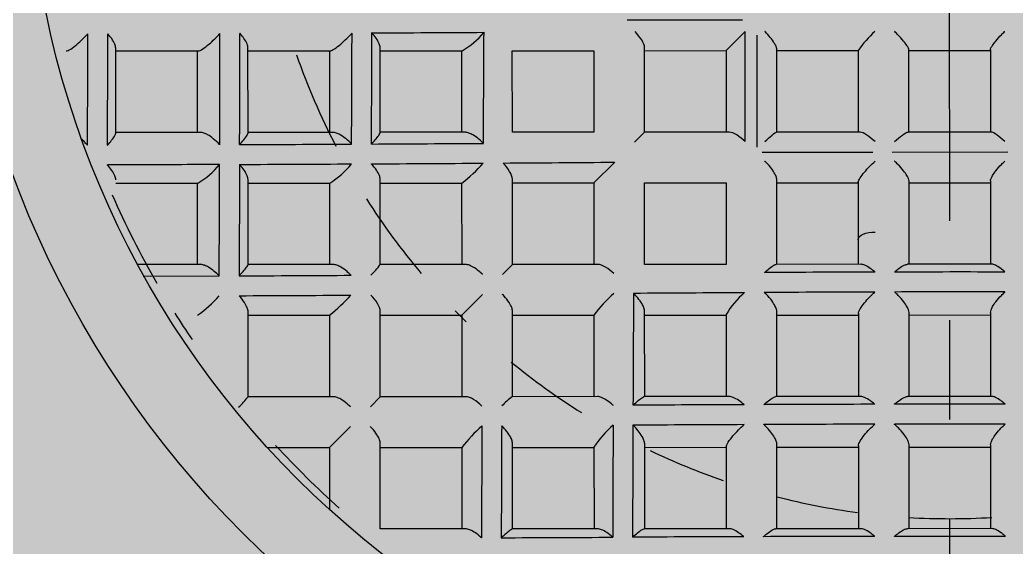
# Model space of a CAD drawing. Header units: millimetres. Extents: x 307301 to 459443, y -2888111 to -2805601.
# Drawn here: x 311703.28 to 311709.55, y -2812707.36 to -2812704.04 of the extents above; entities that cross this region are included whole.
import ezdxf

# ---------------------------------------------------------------- set-up
doc = ezdxf.new("R2010")
doc.units = ezdxf.units.MM
doc.header["$LTSCALE"] = 10
doc.header["$MEASUREMENT"] = 0
doc.linetypes.add('CENTER2', pattern=[1.125, 0.75, -0.125, 0.125, -0.125])
for name, color, linetype in [('$DDT_AUDIT_GENERATED_(131)', 7, 'Continuous'), ('$DDT_AUDIT_GENERATED_(159)', 7, 'Continuous'), ('$DDT_AUDIT_GENERATED_(15E)', 7, 'Continuous'), ('$DDT_AUDIT_GENERATED_(224)', 7, 'Continuous'), ('$DDT_AUDIT_GENERATED_(77)', 7, 'Continuous'), ('$DDT_AUDIT_GENERATED_(7E)', 7, 'Continuous'), ('$DDT_AUDIT_GENERATED_(901)', 7, 'Continuous'), ('$DDT_AUDIT_GENERATED_(E33)', 7, 'Continuous'), ('BMA  furniture', 6, 'Continuous'), ('Default', 7, 'Continuous'), ('Furniture - Plan', 3, 'Continuous')]:
    doc.layers.add(name, color=color, linetype=linetype)

# ---------------------------------------------------------------- blocks, each defined once
blk = doc.blocks.new('TUFTUFTU')
at = {"layer": 'Furniture - Plan', "ltscale": 0.01}
h = blk.add_hatch(color=250, dxfattribs=at)
h.dxf.hatch_style = 1
h.set_gradient(color1=(51, 51, 51), color2=(105, 105, 105), one_color=1, tint=0.41, name='INVCYLINDER')
edge = h.paths.add_edge_path()
edge.add_arc((1413476.938, -245799), 296.526, 0, 360)
at = {"layer": '$DDT_AUDIT_GENERATED_(131)', "color": 6, "linetype": 'Continuous'}
for start, end in [(42.5391, 48.1379), (32.1116, 34.0789), (23.7216, 29.9302)]:
    blk.add_arc((1413476.938, -245799), 11.517, start, end, dxfattribs=at)
at = {"layer": '$DDT_AUDIT_GENERATED_(159)', "color": 6, "linetype": 'Continuous'}
for start, end in [(86.6096, 93.4921), (75.5224, 82.3553), (64.3654, 70.9039), (50.6776, 57.8491), (44.3751, 45.6834), (32.5322, 40.1971), (19.2452, 27.4826)]:
    blk.add_arc((1413476.938, -245799), 8.71, start, end, dxfattribs=at)
at = {"layer": '$DDT_AUDIT_GENERATED_(15E)', "color": 3, "linetype": 'Continuous'}
for radius in [295.946, 295.558]:
    blk.add_circle((1413476.938, -245799), radius, dxfattribs=at)
at = {"layer": '$DDT_AUDIT_GENERATED_(224)', "color": 3, "linetype": 'Continuous'}
for radius in [300, 296.526, 296.132]:
    blk.add_circle((1413476.938, -245799), radius, dxfattribs=at)
at = {"layer": '$DDT_AUDIT_GENERATED_(77)', "color": 6, "linetype": 'Continuous'}
for radius in [20.285, 17.962, 12.581]:
    blk.add_circle((1413476.938, -245799), radius, dxfattribs=at)
blk.add_arc((1413476.938, -245799), 18.03, 345.0261, 285.0261, dxfattribs=at)
at = {"layer": '$DDT_AUDIT_GENERATED_(7E)', "color": 6, "linetype": 'Continuous'}
for radius in [62.905, 61.937]:
    blk.add_circle((1413476.938, -245799), radius, dxfattribs=at)
at = {"layer": '$DDT_AUDIT_GENERATED_(901)', "color": 6, "linetype": 'Continuous'}
for p, q in [((1413483.033, -245790.162), (1413484.106, -245790.161)), ((1413484.106, -245790.161), (1413484.106, -245791.235)), ((1413476.399, -245790.165), (1413477.47, -245790.164)), ((1413476.422, -245791.22), (1413476.422, -245790.165)), ((1413477.447, -245790.164), (1413477.448, -245791.22)), ((1413478.055, -245790.164), (1413479.126, -245790.163)), ((1413478.087, -245791.209), (1413478.086, -245790.164)), ((1413479.112, -245790.163), (1413479.112, -245791.228)), ((1413479.712, -245790.163), (1413480.784, -245790.163)), ((1413479.751, -245791.199), (1413479.751, -245790.163)), ((1413480.777, -245790.163), (1413480.777, -245791.233)), ((1413481.371, -245790.162), (1413482.444, -245790.162)), ((1413481.416, -245791.192), (1413481.415, -245790.162)), ((1413482.441, -245790.162), (1413482.442, -245791.235)), ((1413483.08, -245791.188), (1413483.08, -245790.161)), ((1413484.745, -245791.187), (1413484.744, -245790.4)), ((1413477.448, -245791.19), (1413476.422, -245791.19)), ((1413479.112, -245791.189), (1413478.087, -245791.19)), ((1413480.777, -245791.188), (1413479.751, -245791.189)), ((1413482.442, -245791.188), (1413481.416, -245791.188)), ((1413484.106, -245791.187), (1413483.08, -245791.187)), ((1413484.745, -245791.187), (1413484.483, -245791.449)), ((1413485.532, -245791.186), (1413484.745, -245791.187)), ((1413484.231, -245791.7), (1413484.106, -245791.826)), ((1413476.4, -245791.829), (1413477.47, -245791.829)), ((1413476.423, -245792.886), (1413476.422, -245791.829)), ((1413477.448, -245791.829), (1413477.449, -245792.885)), ((1413478.054, -245791.828), (1413479.124, -245791.828)), ((1413478.087, -245792.872), (1413478.087, -245791.828)), ((1413479.113, -245791.828), (1413479.113, -245792.895)), ((1413479.71, -245791.828), (1413480.782, -245791.827)), ((1413479.752, -245792.86), (1413479.751, -245791.828)), ((1413480.777, -245791.827), (1413480.778, -245792.9)), ((1413481.37, -245791.827), (1413482.443, -245791.826)), ((1413481.416, -245792.854), (1413481.416, -245791.827)), ((1413482.442, -245791.826), (1413482.442, -245792.901)), ((1413483.033, -245791.826), (1413484.106, -245791.826)), ((1413483.081, -245792.852), (1413483.081, -245791.826)), ((1413484.106, -245791.826), (1413484.107, -245792.899)), ((1413484.697, -245791.825), (1413485.771, -245791.825)), ((1413484.746, -245792.851), (1413484.745, -245791.825)), ((1413485.771, -245791.824), (1413485.771, -245792.898)), ((1413477.449, -245792.854), (1413476.423, -245792.855)), ((1413479.113, -245792.854), (1413478.087, -245792.854)), ((1413480.778, -245792.853), (1413479.752, -245792.853)), ((1413482.442, -245792.852), (1413481.416, -245792.853)), ((1413483.081, -245792.852), (1413482.819, -245793.114)), ((1413484.107, -245792.851), (1413483.081, -245792.852)), ((1413485.771, -245792.851), (1413484.745, -245792.851)), ((1413482.568, -245793.366), (1413482.443, -245793.491)), ((1413487.094, -245793.342), (1413486.134, -245793.346)), ((1413476.402, -245793.494), (1413477.469, -245793.493)), ((1413476.423, -245793.764), (1413476.423, -245793.494)), ((1413477.449, -245793.493), (1413477.449, -245793.763)), ((1413478.053, -245793.493), (1413479.122, -245793.492)), ((1413478.088, -245793.803), (1413478.088, -245793.493)), ((1413479.113, -245793.492), (1413479.114, -245794.277)), ((1413479.752, -245793.492), (1413480.778, -245793.492)), ((1413479.753, -245794.518), (1413479.752, -245793.492)), ((1413480.778, -245793.492), (1413480.778, -245794.518)), ((1413481.369, -245793.491), (1413482.443, -245793.491)), ((1413481.417, -245794.517), (1413481.417, -245793.491)), ((1413482.443, -245793.491), (1413482.443, -245794.564)), ((1413483.033, -245793.491), (1413484.107, -245793.49)), ((1413483.082, -245794.516), (1413483.081, -245793.491)), ((1413484.107, -245793.489), (1413484.108, -245794.562)), ((1413484.698, -245793.49), (1413485.772, -245793.489)), ((1413484.746, -245794.516), (1413484.746, -245793.49)), ((1413485.772, -245793.487), (1413485.772, -245794.559)), ((1413486.365, -245793.489), (1413487.168, -245793.489)), ((1413486.411, -245794.515), (1413486.41, -245793.489)), ((1413476.424, -245794.542), (1413476.423, -245793.764)), ((1413477.449, -245793.763), (1413477.449, -245794.541)), ((1413478.088, -245794.529), (1413478.088, -245793.803)), ((1413479.114, -245794.277), (1413479.114, -245794.557)), ((1413477.449, -245794.519), (1413476.423, -245794.519)), ((1413479.114, -245794.518), (1413478.088, -245794.519)), ((1413480.778, -245794.518), (1413479.753, -245794.518)), ((1413481.417, -245794.517), (1413481.155, -245794.779)), ((1413482.443, -245794.517), (1413481.417, -245794.517)), ((1413484.108, -245794.516), (1413483.08, -245794.516)), ((1413485.772, -245794.515), (1413484.743, -245794.516)), ((1413487.437, -245794.514), (1413486.405, -245794.515)), ((1413477.661, -245794.906), (1413476.205, -245794.907)), ((1413479.297, -245794.905), (1413477.905, -245794.906)), ((1413479.366, -245796.38), (1413479.366, -245794.968)), ((1413479.511, -245795.037), (1413479.512, -245796.424)), ((1413480.904, -245795.031), (1413480.779, -245795.156)), ((1413476.414, -245795.158), (1413477.46, -245795.158)), ((1413476.424, -245796.194), (1413476.424, -245795.158)), ((1413477.45, -245795.158), (1413477.45, -245796.193)), ((1413478.066, -245795.157), (1413479.117, -245795.157)), ((1413478.089, -245796.186), (1413478.088, -245795.157)), ((1413479.114, -245795.157), (1413479.115, -245796.204)), ((1413479.714, -245795.157), (1413480.348, -245795.156)), ((1413479.753, -245796.183), (1413479.753, -245795.157)), ((1413480.348, -245795.156), (1413480.779, -245795.156)), ((1413480.779, -245795.156), (1413480.779, -245795.587)), ((1413481.418, -245795.156), (1413482.443, -245795.155)), ((1413481.418, -245796.182), (1413481.418, -245795.156)), ((1413482.443, -245795.155), (1413482.444, -245796.181)), ((1413483.035, -245795.155), (1413484.108, -245795.155)), ((1413483.083, -245796.181), (1413483.082, -245795.155)), ((1413484.108, -245795.15), (1413484.108, -245796.222)), ((1413484.702, -245795.154), (1413485.772, -245795.154)), ((1413484.747, -245796.18), (1413484.747, -245795.154)), ((1413485.772, -245795.147), (1413485.773, -245796.219)), ((1413486.369, -245795.154), (1413487.437, -245795.153)), ((1413486.412, -245796.18), (1413486.411, -245795.154)), ((1413487.437, -245795.144), (1413487.438, -245796.216)), ((1413480.779, -245795.587), (1413480.779, -245796.221)), ((1413482.444, -245796.181), (1413481.418, -245796.182)), ((1413484.108, -245796.181), (1413483.076, -245796.181)), ((1413485.773, -245796.18), (1413484.737, -245796.18)), ((1413487.438, -245796.179), (1413486.399, -245796.18)), ((1413477.45, -245796.184), (1413476.424, -245796.184)), ((1413479.115, -245796.183), (1413478.089, -245796.183)), ((1413479.753, -245796.183), (1413479.512, -245796.424)), ((1413480.779, -245796.182), (1413479.753, -245796.183)), ((1413480.999, -245796.569), (1413479.547, -245796.57))]:
    blk.add_line(p, q, dxfattribs=at)
for centre, radius, start, end in [((1413476.556, -244957.61), 832.457, 269.977948, 270.074158), ((1413476.315, -244820.338), 969.73, 270.09261, 270.175244), ((1413474.4, -244225.699), 1564.372, 270.187877, 270.239169), ((1412111.959, -245785.733), 1368.978, 359.760007, 359.819025), ((1412017.036, -245785.235), 1464.152, 359.756176, 359.811348), ((1411735.506, -245783.703), 1747.089, 359.745654, 359.79185), ((1411597.204, -245783.139), 1885.641, 359.747233, 359.790028), ((1413480.433, -245790.572), 1.162, 309.6562, 327.7323), ((1413481.257, -245789.727), 2.336, 312.2328, 321.3017), ((1413476.666, -245199.23), 592.25, 269.958571, 270.093534), ((1413476.345, -245058.011), 733.47, 270.119953, 270.229024), ((1413473.292, -244327.176), 1464.311, 270.24395, 270.298697), ((1413476.683, -245237.93), 553.802, 269.95392, 270.09819), ((1413476.344, -245095.755), 695.977, 270.126546, 270.241453), ((1413472.954, -244324.941), 1466.799, 270.256692, 270.311337), ((1412502.749, -245787.445), 978.185, 359.667209, 359.749692), ((1413481.875, -245791.045), 0.966, 306.0136, 316.551), ((1413486.703, -245792.542), 1.176, 133.7329, 142.3766), ((1413478.883, -245792.363), 1.001, 309.4629, 330.2045), ((1413479.953, -245791.754), 1.831, 311.5137, 323.0686), ((1413486.207, -245794.673), 2.336, 128.7504, 137.8193), ((1413487.209, -245794.012), 1.411, 124.5949, 139.5417), ((1413476.771, -245430.946), 362.199, 269.9161, 270.136), ((1413476.264, -245280.262), 512.884, 270.18039, 270.33595), ((1413468.518, -243995.218), 1797.951, 270.350594, 270.395135), ((1413494.341, -247644.618), 1851.54, 90.261684, 90.305267), ((1413476.785, -245460.99), 332.406, 269.90633, 270.14577), ((1413476.232, -245307.992), 485.406, 270.19433, 270.35862), ((1413484.889, -245794.057), 0.966, 133.5011, 144.0385), ((1413494.021, -247581.272), 1787.943, 90.260784, 90.305924), ((1413484.182, -245795.979), 1.831, 126.9835, 138.5384), ((1413485.364, -245795.497), 1.162, 122.3198, 140.3959), ((1413486.926, -245795.406), 1.032, 120.3513, 140.5051), ((1413489.134, -246732.179), 937.434, 90.401846, 90.487663), ((1413489.78, -246830.557), 1035.814, 90.307654, 90.385529), ((1413491.709, -247190.163), 1395.425, 90.239399, 90.297288), ((1415280.627, -245805.78), 1797.851, 179.65697, 179.701513), ((1413489.643, -246817.188), 1022.195, 90.304189, 90.383121), ((1414951.051, -245801.644), 1466.849, 179.74077, 179.795413), ((1414948.719, -245801.308), 1464.265, 179.753408, 179.808156), ((1413491.782, -247237.22), 1442.232, 90.234579, 90.2906), ((1415050.272, -245800.107), 1564.403, 179.812937, 179.864229), ((1415082.054, -245799.964), 1595.933, 179.821736, 179.872022), ((1415310.72, -245799.349), 1823.185, 179.863123, 179.907178), ((1415358.9, -245799.262), 1871.113, 179.869268, 179.9122), ((1413488.336, -245794.504), 0.732, 221.9179, 231.5722), ((1413483.574, -245797.049), 1.001, 119.8476, 140.5892), ((1413476.954, -245795.397), 1.382, 311.9589, 325.2143), ((1413487.888, -246654.864), 858.465, 90.245407, 90.339537)]:
    blk.add_arc(centre, radius, start, end, dxfattribs=at)
at = {"layer": '$DDT_AUDIT_GENERATED_(901)', "color": 6, "linetype": 'Continuous', "extrusion": (0, 0, -1)}
blk.add_ellipse((1413477.894, -245793.803), major_axis=(0.194, 0), ratio=0.493745, start_param=0, end_param=1.66158, dxfattribs=at)
at = {"layer": '$DDT_AUDIT_GENERATED_(901)', "color": 6, "linetype": 'Continuous'}
for points, knots in [([(1413476.235, -245790.068), (1413476.236, -245790.068), (1413476.237, -245790.069), (1413476.238, -245790.07), (1413476.256, -245790.085), (1413476.273, -245790.099), (1413476.29, -245790.111), (1413476.314, -245790.129), (1413476.337, -245790.143), (1413476.358, -245790.153), (1413476.373, -245790.16), (1413476.388, -245790.165), (1413476.399, -245790.165)], [0, 0, 0, 0, 0.014628, 0.014628, 0.014628, 0.296243, 0.296243, 0.296243, 0.696776, 0.696776, 0.696776, 1, 1, 1, 1]), ([(1413477.633, -245790.067), (1413477.632, -245790.068), (1413477.632, -245790.068), (1413477.631, -245790.069), (1413477.613, -245790.084), (1413477.596, -245790.098), (1413477.579, -245790.111), (1413477.555, -245790.128), (1413477.532, -245790.143), (1413477.511, -245790.152), (1413477.496, -245790.16), (1413477.481, -245790.164), (1413477.47, -245790.164)], [0, 0, 0, 0, 0.014628, 0.014628, 0.014628, 0.296243, 0.296243, 0.296243, 0.696776, 0.696776, 0.696776, 1, 1, 1, 1]), ([(1413477.882, -245790.067), (1413477.883, -245790.067), (1413477.884, -245790.068), (1413477.885, -245790.069), (1413477.903, -245790.085), (1413477.921, -245790.099), (1413477.939, -245790.112), (1413477.963, -245790.129), (1413477.987, -245790.143), (1413478.009, -245790.152), (1413478.026, -245790.159), (1413478.042, -245790.164), (1413478.055, -245790.164)], [0, 0, 0, 0, 0.014924, 0.014924, 0.014924, 0.304806, 0.304806, 0.304806, 0.696698, 0.696698, 0.696698, 1, 1, 1, 1]), ([(1413479.281, -245790.063), (1413479.28, -245790.064), (1413479.279, -245790.065), (1413479.278, -245790.066), (1413479.26, -245790.082), (1413479.242, -245790.097), (1413479.224, -245790.11), (1413479.202, -245790.127), (1413479.18, -245790.142), (1413479.161, -245790.152), (1413479.147, -245790.159), (1413479.135, -245790.163), (1413479.126, -245790.163)], [0, 0, 0, 0, 0.014142, 0.014142, 0.014142, 0.312027, 0.312027, 0.312027, 0.706914, 0.706914, 0.706914, 1, 1, 1, 1]), ([(1413479.53, -245790.062), (1413479.531, -245790.063), (1413479.532, -245790.064), (1413479.533, -245790.065), (1413479.553, -245790.083), (1413479.574, -245790.099), (1413479.594, -245790.113), (1413479.618, -245790.129), (1413479.642, -245790.143), (1413479.664, -245790.152), (1413479.681, -245790.159), (1413479.698, -245790.163), (1413479.712, -245790.163)], [0, 0, 0, 0, 0.014955, 0.014955, 0.014955, 0.332887, 0.332887, 0.332887, 0.705714, 0.705714, 0.705714, 1, 1, 1, 1]), ([(1413480.931, -245790.057), (1413480.93, -245790.058), (1413480.929, -245790.059), (1413480.928, -245790.06), (1413480.907, -245790.078), (1413480.887, -245790.096), (1413480.868, -245790.111), (1413480.847, -245790.128), (1413480.828, -245790.142), (1413480.812, -245790.151), (1413480.8, -245790.158), (1413480.79, -245790.163), (1413480.784, -245790.163)], [0, 0, 0, 0, 0.013593, 0.013593, 0.013593, 0.347736, 0.347736, 0.347736, 0.724088, 0.724088, 0.724088, 1, 1, 1, 1]), ([(1413481.18, -245790.056), (1413481.181, -245790.057), (1413481.182, -245790.058), (1413481.183, -245790.059), (1413481.206, -245790.079), (1413481.23, -245790.098), (1413481.253, -245790.114), (1413481.277, -245790.13), (1413481.3, -245790.143), (1413481.322, -245790.151), (1413481.34, -245790.158), (1413481.357, -245790.162), (1413481.371, -245790.162)], [0, 0, 0, 0, 0.014755, 0.014755, 0.014755, 0.370759, 0.370759, 0.370759, 0.720009, 0.720009, 0.720009, 1, 1, 1, 1]), ([(1413482.583, -245790.05), (1413482.582, -245790.051), (1413482.581, -245790.052), (1413482.58, -245790.052), (1413482.557, -245790.075), (1413482.534, -245790.095), (1413482.514, -245790.113), (1413482.495, -245790.129), (1413482.478, -245790.142), (1413482.465, -245790.151), (1413482.455, -245790.158), (1413482.448, -245790.162), (1413482.444, -245790.162)], [0, 0, 0, 0, 0.013084, 0.013084, 0.013084, 0.39311, 0.39311, 0.39311, 0.743636, 0.743636, 0.743636, 1, 1, 1, 1]), ([(1413482.833, -245790.049), (1413482.834, -245790.05), (1413482.835, -245790.051), (1413482.836, -245790.051), (1413482.862, -245790.076), (1413482.889, -245790.098), (1413482.917, -245790.116), (1413482.939, -245790.13), (1413482.962, -245790.143), (1413482.984, -245790.151), (1413483.001, -245790.158), (1413483.018, -245790.162), (1413483.033, -245790.162)], [0, 0, 0, 0, 0.014419, 0.014419, 0.014419, 0.410125, 0.410125, 0.410125, 0.735798, 0.735798, 0.735798, 1, 1, 1, 1]), ([(1413476.422, -245791.22), (1413476.422, -245791.229), (1413476.419, -245791.241), (1413476.415, -245791.254), (1413476.41, -245791.266), (1413476.404, -245791.28), (1413476.396, -245791.294), (1413476.385, -245791.313), (1413476.371, -245791.334), (1413476.356, -245791.354), (1413476.335, -245791.382), (1413476.311, -245791.409), (1413476.287, -245791.433), (1413476.272, -245791.449), (1413476.256, -245791.464), (1413476.24, -245791.478), (1413476.239, -245791.479), (1413476.238, -245791.48), (1413476.237, -245791.48)], [0, 0, 0, 0, 0.148561, 0.148561, 0.148561, 0.295756, 0.295756, 0.295756, 0.509003, 0.509003, 0.509003, 0.80311, 0.80311, 0.80311, 0.989148, 0.989148, 0.989148, 1, 1, 1, 1]), ([(1413477.448, -245791.22), (1413477.448, -245791.229), (1413477.45, -245791.241), (1413477.455, -245791.253), (1413477.459, -245791.266), (1413477.466, -245791.279), (1413477.474, -245791.293), (1413477.485, -245791.313), (1413477.499, -245791.334), (1413477.514, -245791.354), (1413477.535, -245791.381), (1413477.559, -245791.408), (1413477.583, -245791.433), (1413477.598, -245791.448), (1413477.614, -245791.463), (1413477.63, -245791.477), (1413477.631, -245791.478), (1413477.632, -245791.479), (1413477.633, -245791.48)], [0, 0, 0, 0, 0.148561, 0.148561, 0.148561, 0.295756, 0.295756, 0.295756, 0.509003, 0.509003, 0.509003, 0.80311, 0.80311, 0.80311, 0.989148, 0.989148, 0.989148, 1, 1, 1, 1]), ([(1413478.087, -245791.209), (1413478.087, -245791.237), (1413478.051, -245791.294), (1413477.971, -245791.394), (1413477.925, -245791.44), (1413477.881, -245791.479)], [0, 0, 0, 0, 0.5, 0.5, 1, 1, 1, 1]), ([(1413479.112, -245791.228), (1413479.112, -245791.239), (1413479.115, -245791.253), (1413479.12, -245791.267), (1413479.125, -245791.281), (1413479.133, -245791.297), (1413479.141, -245791.312), (1413479.154, -245791.335), (1413479.17, -245791.358), (1413479.188, -245791.38), (1413479.21, -245791.409), (1413479.236, -245791.437), (1413479.263, -245791.462), (1413479.267, -245791.465), (1413479.271, -245791.469), (1413479.275, -245791.472), (1413479.275, -245791.473), (1413479.276, -245791.474), (1413479.277, -245791.475)], [0, 0, 0, 0, 0.173521, 0.173521, 0.173521, 0.345169, 0.345169, 0.345169, 0.602704, 0.602704, 0.602704, 0.939268, 0.939268, 0.939268, 0.988285, 0.988285, 0.988285, 1, 1, 1, 1]), ([(1413479.751, -245791.199), (1413479.751, -245791.21), (1413479.741, -245791.23), (1413479.709, -245791.279), (1413479.688, -245791.306), (1413479.621, -245791.384), (1413479.572, -245791.433), (1413479.526, -245791.474)], [0, 0, 0, 0, 0.25, 0.25, 0.5, 0.5, 1, 1, 1, 1]), ([(1413480.777, -245791.233), (1413480.777, -245791.246), (1413480.78, -245791.261), (1413480.786, -245791.276), (1413480.791, -245791.292), (1413480.799, -245791.308), (1413480.808, -245791.325), (1413480.823, -245791.349), (1413480.84, -245791.374), (1413480.86, -245791.398), (1413480.879, -245791.421), (1413480.9, -245791.444), (1413480.923, -245791.465), (1413480.923, -245791.466), (1413480.924, -245791.467), (1413480.925, -245791.467)], [0, 0, 0, 0, 0.198123, 0.198123, 0.198123, 0.393986, 0.393986, 0.393986, 0.691201, 0.691201, 0.691201, 0.987467, 0.987467, 0.987467, 1, 1, 1, 1]), ([(1413482.442, -245791.235), (1413482.442, -245791.249), (1413482.445, -245791.265), (1413482.451, -245791.281), (1413482.457, -245791.297), (1413482.465, -245791.315), (1413482.475, -245791.332), (1413482.49, -245791.358), (1413482.509, -245791.384), (1413482.53, -245791.408), (1413482.544, -245791.425), (1413482.559, -245791.441), (1413482.574, -245791.456), (1413482.575, -245791.457), (1413482.576, -245791.458), (1413482.577, -245791.459)], [0, 0, 0, 0, 0.219462, 0.219462, 0.219462, 0.43637, 0.43637, 0.43637, 0.765904, 0.765904, 0.765904, 0.986795, 0.986795, 0.986795, 1, 1, 1, 1]), ([(1413484.106, -245791.235), (1413484.106, -245791.249), (1413484.11, -245791.266), (1413484.116, -245791.283), (1413484.124, -245791.303), (1413484.135, -245791.325), (1413484.148, -245791.347), (1413484.166, -245791.374), (1413484.187, -245791.402), (1413484.21, -245791.427), (1413484.217, -245791.434), (1413484.223, -245791.441), (1413484.23, -245791.447), (1413484.231, -245791.448), (1413484.232, -245791.449), (1413484.233, -245791.45)], [0, 0, 0, 0, 0.236274, 0.236274, 0.236274, 0.522587, 0.522587, 0.522587, 0.888789, 0.888789, 0.888789, 0.986312, 0.986312, 0.986312, 1, 1, 1, 1]), ([(1413476.238, -245791.732), (1413476.239, -245791.733), (1413476.24, -245791.734), (1413476.241, -245791.734), (1413476.258, -245791.749), (1413476.275, -245791.763), (1413476.292, -245791.776), (1413476.316, -245791.793), (1413476.339, -245791.808), (1413476.36, -245791.817), (1413476.375, -245791.825), (1413476.389, -245791.829), (1413476.4, -245791.829)], [0, 0, 0, 0, 0.0146, 0.0146, 0.0146, 0.296351, 0.296351, 0.296351, 0.697247, 0.697247, 0.697247, 1, 1, 1, 1]), ([(1413477.632, -245791.731), (1413477.631, -245791.732), (1413477.631, -245791.733), (1413477.63, -245791.734), (1413477.612, -245791.749), (1413477.595, -245791.763), (1413477.578, -245791.775), (1413477.554, -245791.793), (1413477.531, -245791.807), (1413477.511, -245791.817), (1413477.495, -245791.824), (1413477.481, -245791.829), (1413477.47, -245791.829)], [0, 0, 0, 0, 0.0146, 0.0146, 0.0146, 0.296351, 0.296351, 0.296351, 0.697247, 0.697247, 0.697247, 1, 1, 1, 1]), ([(1413477.881, -245791.731), (1413477.882, -245791.732), (1413477.883, -245791.732), (1413477.884, -245791.733), (1413477.902, -245791.749), (1413477.92, -245791.764), (1413477.938, -245791.776), (1413477.962, -245791.793), (1413477.986, -245791.807), (1413478.008, -245791.817), (1413478.025, -245791.824), (1413478.041, -245791.828), (1413478.054, -245791.828)], [0, 0, 0, 0, 0.014954, 0.014954, 0.014954, 0.307284, 0.307284, 0.307284, 0.69736, 0.69736, 0.69736, 1, 1, 1, 1]), ([(1413479.277, -245791.726), (1413479.276, -245791.727), (1413479.275, -245791.728), (1413479.274, -245791.729), (1413479.255, -245791.746), (1413479.236, -245791.761), (1413479.219, -245791.775), (1413479.196, -245791.792), (1413479.175, -245791.807), (1413479.157, -245791.816), (1413479.144, -245791.823), (1413479.132, -245791.828), (1413479.124, -245791.828)], [0, 0, 0, 0, 0.013976, 0.013976, 0.013976, 0.321504, 0.321504, 0.321504, 0.711834, 0.711834, 0.711834, 1, 1, 1, 1]), ([(1413479.525, -245791.725), (1413479.526, -245791.726), (1413479.527, -245791.727), (1413479.528, -245791.728), (1413479.549, -245791.746), (1413479.571, -245791.764), (1413479.592, -245791.778), (1413479.616, -245791.794), (1413479.64, -245791.808), (1413479.662, -245791.816), (1413479.679, -245791.823), (1413479.696, -245791.828), (1413479.71, -245791.828)], [0, 0, 0, 0, 0.014912, 0.014912, 0.014912, 0.34563, 0.34563, 0.34563, 0.710402, 0.710402, 0.710402, 1, 1, 1, 1]), ([(1413480.924, -245791.718), (1413480.923, -245791.719), (1413480.923, -245791.72), (1413480.922, -245791.721), (1413480.899, -245791.741), (1413480.878, -245791.76), (1413480.858, -245791.777), (1413480.838, -245791.793), (1413480.82, -245791.807), (1413480.806, -245791.816), (1413480.795, -245791.823), (1413480.787, -245791.827), (1413480.782, -245791.827)], [0, 0, 0, 0, 0.013311, 0.013311, 0.013311, 0.371992, 0.371992, 0.371992, 0.734773, 0.734773, 0.734773, 1, 1, 1, 1]), ([(1413481.174, -245791.717), (1413481.175, -245791.718), (1413481.176, -245791.719), (1413481.177, -245791.72), (1413481.201, -245791.742), (1413481.227, -245791.763), (1413481.253, -245791.78), (1413481.276, -245791.795), (1413481.299, -245791.808), (1413481.321, -245791.816), (1413481.339, -245791.823), (1413481.356, -245791.827), (1413481.37, -245791.827)], [0, 0, 0, 0, 0.014571, 0.014571, 0.014571, 0.393854, 0.393854, 0.393854, 0.729221, 0.729221, 0.729221, 1, 1, 1, 1]), ([(1413484.482, -245791.699), (1413484.483, -245791.7), (1413484.484, -245791.701), (1413484.485, -245791.702), (1413484.491, -245791.708), (1413484.498, -245791.715), (1413484.505, -245791.721), (1413484.53, -245791.744), (1413484.558, -245791.766), (1413484.585, -245791.783), (1413484.607, -245791.797), (1413484.629, -245791.808), (1413484.649, -245791.815), (1413484.666, -245791.822), (1413484.683, -245791.825), (1413484.697, -245791.825)], [0, 0, 0, 0, 0.013688, 0.013688, 0.013688, 0.111211, 0.111211, 0.111211, 0.477413, 0.477413, 0.477413, 0.763726, 0.763726, 0.763726, 1, 1, 1, 1]), ([(1413476.423, -245792.886), (1413476.423, -245792.895), (1413476.42, -245792.907), (1413476.416, -245792.92), (1413476.411, -245792.933), (1413476.404, -245792.946), (1413476.397, -245792.96), (1413476.385, -245792.981), (1413476.371, -245793.002), (1413476.356, -245793.022), (1413476.335, -245793.05), (1413476.311, -245793.077), (1413476.286, -245793.102), (1413476.272, -245793.116), (1413476.258, -245793.129), (1413476.243, -245793.142), (1413476.243, -245793.143), (1413476.242, -245793.144), (1413476.241, -245793.145)], [0, 0, 0, 0, 0.151079, 0.151079, 0.151079, 0.300732, 0.300732, 0.300732, 0.51881, 0.51881, 0.51881, 0.818547, 0.818547, 0.818547, 0.989051, 0.989051, 0.989051, 1, 1, 1, 1]), ([(1413477.449, -245792.885), (1413477.449, -245792.895), (1413477.451, -245792.907), (1413477.456, -245792.919), (1413477.46, -245792.932), (1413477.467, -245792.946), (1413477.475, -245792.96), (1413477.486, -245792.98), (1413477.5, -245793.001), (1413477.516, -245793.021), (1413477.537, -245793.049), (1413477.561, -245793.076), (1413477.585, -245793.101), (1413477.599, -245793.115), (1413477.614, -245793.129), (1413477.628, -245793.142), (1413477.629, -245793.142), (1413477.63, -245793.143), (1413477.631, -245793.144)], [0, 0, 0, 0, 0.151079, 0.151079, 0.151079, 0.300732, 0.300732, 0.300732, 0.51881, 0.51881, 0.51881, 0.818547, 0.818547, 0.818547, 0.989051, 0.989051, 0.989051, 1, 1, 1, 1]), ([(1413478.087, -245792.872), (1413478.087, -245792.899), (1413478.051, -245792.957), (1413477.969, -245793.057), (1413477.923, -245793.104), (1413477.879, -245793.143)], [0, 0, 0, 0, 0.5, 0.5, 1, 1, 1, 1]), ([(1413479.113, -245792.895), (1413479.113, -245792.907), (1413479.116, -245792.921), (1413479.121, -245792.936), (1413479.127, -245792.951), (1413479.134, -245792.967), (1413479.143, -245792.982), (1413479.156, -245793.006), (1413479.173, -245793.03), (1413479.191, -245793.053), (1413479.215, -245793.082), (1413479.241, -245793.11), (1413479.268, -245793.135), (1413479.269, -245793.135), (1413479.27, -245793.136), (1413479.271, -245793.137)], [0, 0, 0, 0, 0.183182, 0.183182, 0.183182, 0.364326, 0.364326, 0.364326, 0.63811, 0.63811, 0.63811, 0.987958, 0.987958, 0.987958, 1, 1, 1, 1]), ([(1413480.778, -245792.9), (1413480.778, -245792.913), (1413480.781, -245792.929), (1413480.787, -245792.945), (1413480.793, -245792.961), (1413480.801, -245792.978), (1413480.811, -245792.995), (1413480.825, -245793.02), (1413480.844, -245793.046), (1413480.864, -245793.07), (1413480.88, -245793.089), (1413480.897, -245793.107), (1413480.914, -245793.124), (1413480.915, -245793.125), (1413480.916, -245793.126), (1413480.917, -245793.127)], [0, 0, 0, 0, 0.212867, 0.212867, 0.212867, 0.423265, 0.423265, 0.423265, 0.743237, 0.743237, 0.743237, 0.986997, 0.986997, 0.986997, 1, 1, 1, 1]), ([(1413482.442, -245792.901), (1413482.442, -245792.915), (1413482.446, -245792.931), (1413482.452, -245792.948), (1413482.46, -245792.969), (1413482.471, -245792.991), (1413482.485, -245793.012), (1413482.502, -245793.039), (1413482.523, -245793.067), (1413482.546, -245793.092), (1413482.553, -245793.099), (1413482.56, -245793.106), (1413482.566, -245793.113), (1413482.567, -245793.114), (1413482.568, -245793.115), (1413482.569, -245793.116)], [0, 0, 0, 0, 0.23553, 0.23553, 0.23553, 0.520879, 0.520879, 0.520879, 0.886326, 0.886326, 0.886326, 0.986336, 0.986336, 0.986336, 1, 1, 1, 1]), ([(1413485.771, -245792.898), (1413485.771, -245792.912), (1413485.775, -245792.929), (1413485.782, -245792.947), (1413485.79, -245792.968), (1413485.803, -245792.991), (1413485.817, -245793.014), (1413485.835, -245793.041), (1413485.858, -245793.069), (1413485.882, -245793.095), (1413485.883, -245793.096), (1413485.883, -245793.097), (1413485.884, -245793.097)], [0, 0, 0, 0, 0.264202, 0.264202, 0.264202, 0.589875, 0.589875, 0.589875, 0.985581, 0.985581, 0.985581, 1, 1, 1, 1]), ([(1413476.241, -245793.396), (1413476.242, -245793.397), (1413476.243, -245793.398), (1413476.244, -245793.399), (1413476.261, -245793.414), (1413476.279, -245793.428), (1413476.295, -245793.44), (1413476.319, -245793.458), (1413476.342, -245793.472), (1413476.362, -245793.482), (1413476.378, -245793.489), (1413476.392, -245793.494), (1413476.402, -245793.494)], [0, 0, 0, 0, 0.014552, 0.014552, 0.014552, 0.296996, 0.296996, 0.296996, 0.698185, 0.698185, 0.698185, 1, 1, 1, 1]), ([(1413477.63, -245793.396), (1413477.63, -245793.396), (1413477.629, -245793.397), (1413477.628, -245793.398), (1413477.61, -245793.413), (1413477.593, -245793.427), (1413477.576, -245793.44), (1413477.553, -245793.457), (1413477.53, -245793.472), (1413477.509, -245793.481), (1413477.494, -245793.489), (1413477.48, -245793.493), (1413477.469, -245793.493)], [0, 0, 0, 0, 0.014552, 0.014552, 0.014552, 0.296996, 0.296996, 0.296996, 0.698185, 0.698185, 0.698185, 1, 1, 1, 1]), ([(1413477.878, -245793.395), (1413477.879, -245793.396), (1413477.88, -245793.397), (1413477.881, -245793.397), (1413477.899, -245793.413), (1413477.918, -245793.428), (1413477.937, -245793.441), (1413477.961, -245793.458), (1413477.985, -245793.472), (1413478.007, -245793.481), (1413478.024, -245793.489), (1413478.04, -245793.493), (1413478.053, -245793.493)], [0, 0, 0, 0, 0.01499, 0.01499, 0.01499, 0.31191, 0.31191, 0.31191, 0.698733, 0.698733, 0.698733, 1, 1, 1, 1]), ([(1413479.27, -245793.388), (1413479.269, -245793.389), (1413479.268, -245793.39), (1413479.267, -245793.39), (1413479.247, -245793.409), (1413479.227, -245793.426), (1413479.209, -245793.44), (1413479.188, -245793.457), (1413479.167, -245793.472), (1413479.151, -245793.481), (1413479.139, -245793.488), (1413479.128, -245793.492), (1413479.122, -245793.492)], [0, 0, 0, 0, 0.013705, 0.013705, 0.013705, 0.340198, 0.340198, 0.340198, 0.720806, 0.720806, 0.720806, 1, 1, 1, 1]), ([(1413482.818, -245793.364), (1413482.819, -245793.365), (1413482.82, -245793.366), (1413482.821, -245793.367), (1413482.827, -245793.374), (1413482.834, -245793.38), (1413482.841, -245793.387), (1413482.867, -245793.41), (1413482.894, -245793.431), (1413482.922, -245793.448), (1413482.943, -245793.462), (1413482.965, -245793.473), (1413482.985, -245793.481), (1413483.002, -245793.487), (1413483.019, -245793.491), (1413483.033, -245793.491)], [0, 0, 0, 0, 0.013664, 0.013664, 0.013664, 0.113674, 0.113674, 0.113674, 0.479121, 0.479121, 0.479121, 0.76447, 0.76447, 0.76447, 1, 1, 1, 1]), ([(1413484.475, -245793.354), (1413484.476, -245793.355), (1413484.477, -245793.356), (1413484.477, -245793.357), (1413484.493, -245793.373), (1413484.509, -245793.388), (1413484.525, -245793.402), (1413484.55, -245793.423), (1413484.576, -245793.441), (1413484.602, -245793.456), (1413484.619, -245793.466), (1413484.636, -245793.475), (1413484.652, -245793.481), (1413484.669, -245793.486), (1413484.685, -245793.49), (1413484.698, -245793.49)], [0, 0, 0, 0, 0.013205, 0.013205, 0.013205, 0.234096, 0.234096, 0.234096, 0.56363, 0.56363, 0.56363, 0.780538, 0.780538, 0.780538, 1, 1, 1, 1]), ([(1413485.883, -245793.347), (1413485.883, -245793.348), (1413485.882, -245793.349), (1413485.881, -245793.35), (1413485.859, -245793.374), (1413485.838, -245793.397), (1413485.821, -245793.417), (1413485.805, -245793.436), (1413485.791, -245793.453), (1413485.782, -245793.466), (1413485.776, -245793.475), (1413485.772, -245793.483), (1413485.772, -245793.487)], [0, 0, 0, 0, 0.013084, 0.013084, 0.013084, 0.39311, 0.39311, 0.39311, 0.743636, 0.743636, 0.743636, 1, 1, 1, 1]), ([(1413486.134, -245793.346), (1413486.135, -245793.347), (1413486.136, -245793.348), (1413486.137, -245793.349), (1413486.155, -245793.369), (1413486.175, -245793.387), (1413486.196, -245793.404), (1413486.22, -245793.424), (1413486.245, -245793.442), (1413486.27, -245793.457), (1413486.287, -245793.466), (1413486.304, -245793.474), (1413486.32, -245793.48), (1413486.336, -245793.486), (1413486.351, -245793.489), (1413486.365, -245793.489)], [0, 0, 0, 0, 0.012817, 0.012817, 0.012817, 0.277822, 0.277822, 0.277822, 0.588437, 0.588437, 0.588437, 0.793027, 0.793027, 0.793027, 1, 1, 1, 1]), ([(1413476.424, -245794.542), (1413476.424, -245794.55), (1413476.421, -245794.561), (1413476.416, -245794.572), (1413476.412, -245794.584), (1413476.405, -245794.597), (1413476.397, -245794.61), (1413476.386, -245794.63), (1413476.371, -245794.65), (1413476.356, -245794.67), (1413476.334, -245794.698), (1413476.31, -245794.725), (1413476.285, -245794.751), (1413476.272, -245794.764), (1413476.259, -245794.777), (1413476.246, -245794.789), (1413476.245, -245794.79), (1413476.244, -245794.791), (1413476.243, -245794.792)], [0, 0, 0, 0, 0.152296, 0.152296, 0.152296, 0.303133, 0.303133, 0.303133, 0.524406, 0.524406, 0.524406, 0.830898, 0.830898, 0.830898, 0.989077, 0.989077, 0.989077, 1, 1, 1, 1]), ([(1413477.449, -245794.541), (1413477.449, -245794.55), (1413477.452, -245794.56), (1413477.457, -245794.572), (1413477.461, -245794.584), (1413477.468, -245794.597), (1413477.476, -245794.61), (1413477.487, -245794.629), (1413477.501, -245794.65), (1413477.517, -245794.67), (1413477.539, -245794.697), (1413477.563, -245794.725), (1413477.588, -245794.75), (1413477.601, -245794.763), (1413477.614, -245794.776), (1413477.627, -245794.788), (1413477.628, -245794.789), (1413477.629, -245794.79), (1413477.63, -245794.791)], [0, 0, 0, 0, 0.152296, 0.152296, 0.152296, 0.303133, 0.303133, 0.303133, 0.524406, 0.524406, 0.524406, 0.830898, 0.830898, 0.830898, 0.989077, 0.989077, 0.989077, 1, 1, 1, 1]), ([(1413478.088, -245794.529), (1413478.088, -245794.55), (1413478.051, -245794.604), (1413477.969, -245794.702), (1413477.922, -245794.75), (1413477.877, -245794.791)], [0, 0, 0, 0, 0.5, 0.5, 1, 1, 1, 1]), ([(1413479.114, -245794.557), (1413479.114, -245794.569), (1413479.117, -245794.583), (1413479.123, -245794.598), (1413479.128, -245794.613), (1413479.136, -245794.629), (1413479.145, -245794.645), (1413479.159, -245794.669), (1413479.176, -245794.693), (1413479.195, -245794.717), (1413479.216, -245794.742), (1413479.238, -245794.766), (1413479.261, -245794.788), (1413479.262, -245794.789), (1413479.263, -245794.789), (1413479.264, -245794.79)], [0, 0, 0, 0, 0.193472, 0.193472, 0.193472, 0.384698, 0.384698, 0.384698, 0.678326, 0.678326, 0.678326, 0.987694, 0.987694, 0.987694, 1, 1, 1, 1]), ([(1413484.108, -245794.562), (1413484.108, -245794.576), (1413484.112, -245794.593), (1413484.118, -245794.611), (1413484.127, -245794.633), (1413484.139, -245794.656), (1413484.155, -245794.679), (1413484.172, -245794.705), (1413484.192, -245794.731), (1413484.215, -245794.755), (1413484.216, -245794.756), (1413484.217, -245794.757), (1413484.218, -245794.758)], [0, 0, 0, 0, 0.270779, 0.270779, 0.270779, 0.606146, 0.606146, 0.606146, 0.985429, 0.985429, 0.985429, 1, 1, 1, 1]), ([(1413485.772, -245794.559), (1413485.772, -245794.574), (1413485.776, -245794.591), (1413485.783, -245794.608), (1413485.792, -245794.63), (1413485.805, -245794.654), (1413485.82, -245794.677), (1413485.836, -245794.701), (1413485.855, -245794.725), (1413485.876, -245794.747), (1413485.877, -245794.748), (1413485.878, -245794.749), (1413485.878, -245794.75)], [0, 0, 0, 0, 0.279991, 0.279991, 0.279991, 0.629241, 0.629241, 0.629241, 0.985245, 0.985245, 0.985245, 1, 1, 1, 1]), ([(1413487.437, -245794.557), (1413487.437, -245794.571), (1413487.441, -245794.588), (1413487.448, -245794.605), (1413487.457, -245794.627), (1413487.47, -245794.651), (1413487.486, -245794.675), (1413487.501, -245794.697), (1413487.519, -245794.72), (1413487.538, -245794.741), (1413487.539, -245794.742), (1413487.54, -245794.743), (1413487.541, -245794.744)], [0, 0, 0, 0, 0.286078, 0.286078, 0.286078, 0.644918, 0.644918, 0.644918, 0.985146, 0.985146, 0.985146, 1, 1, 1, 1]), ([(1413486.13, -245794.749), (1413486.244, -245794.749), (1413486.358, -245794.748), (1413486.472, -245794.748), (1413486.829, -245794.746), (1413487.185, -245794.745), (1413487.541, -245794.744)], [0, 0, 0, 0, 0.2423, 0.2423, 0.2423, 1, 1, 1, 1]), ([(1413476.243, -245795.039), (1413476.277, -245795.07), (1413476.311, -245795.098), (1413476.371, -245795.142), (1413476.399, -245795.158), (1413476.414, -245795.158)], [0, 0, 0, 0, 0.5, 0.5, 1, 1, 1, 1]), ([(1413477.63, -245795.038), (1413477.596, -245795.07), (1413477.563, -245795.098), (1413477.502, -245795.142), (1413477.475, -245795.158), (1413477.46, -245795.158)], [0, 0, 0, 0, 0.5, 0.5, 1, 1, 1, 1]), ([(1413477.877, -245795.038), (1413477.911, -245795.07), (1413477.947, -245795.098), (1413478.013, -245795.142), (1413478.045, -245795.157), (1413478.066, -245795.157)], [0, 0, 0, 0, 0.5, 0.5, 1, 1, 1, 1]), ([(1413479.264, -245795.037), (1413479.231, -245795.068), (1413479.2, -245795.097), (1413479.147, -245795.141), (1413479.125, -245795.157), (1413479.117, -245795.157)], [0, 0, 0, 0, 0.5, 0.5, 1, 1, 1, 1]), ([(1413482.808, -245795.016), (1413482.809, -245795.017), (1413482.81, -245795.018), (1413482.811, -245795.019), (1413482.828, -245795.036), (1413482.846, -245795.053), (1413482.864, -245795.069), (1413482.889, -245795.089), (1413482.915, -245795.108), (1413482.94, -245795.122), (1413482.957, -245795.132), (1413482.974, -245795.14), (1413482.99, -245795.146), (1413483.006, -245795.152), (1413483.022, -245795.155), (1413483.035, -245795.155)], [0, 0, 0, 0, 0.013003, 0.013003, 0.013003, 0.256763, 0.256763, 0.256763, 0.576735, 0.576735, 0.576735, 0.787133, 0.787133, 0.787133, 1, 1, 1, 1]), ([(1413484.217, -245795.008), (1413484.216, -245795.008), (1413484.215, -245795.009), (1413484.214, -245795.01), (1413484.194, -245795.033), (1413484.174, -245795.054), (1413484.158, -245795.074), (1413484.142, -245795.093), (1413484.128, -245795.112), (1413484.119, -245795.126), (1413484.112, -245795.137), (1413484.108, -245795.145), (1413484.108, -245795.15)], [0, 0, 0, 0, 0.013311, 0.013311, 0.013311, 0.371992, 0.371992, 0.371992, 0.734773, 0.734773, 0.734773, 1, 1, 1, 1]), ([(1413484.468, -245795.006), (1413484.468, -245795.007), (1413484.469, -245795.008), (1413484.47, -245795.009), (1413484.491, -245795.031), (1413484.514, -245795.053), (1413484.537, -245795.072), (1413484.561, -245795.091), (1413484.586, -245795.109), (1413484.61, -245795.123), (1413484.627, -245795.132), (1413484.643, -245795.14), (1413484.659, -245795.146), (1413484.674, -245795.151), (1413484.689, -245795.154), (1413484.702, -245795.154)], [0, 0, 0, 0, 0.012533, 0.012533, 0.012533, 0.308799, 0.308799, 0.308799, 0.606014, 0.606014, 0.606014, 0.801877, 0.801877, 0.801877, 1, 1, 1, 1]), ([(1413485.878, -245795), (1413485.877, -245795.001), (1413485.876, -245795.002), (1413485.875, -245795.002), (1413485.856, -245795.023), (1413485.839, -245795.043), (1413485.824, -245795.062), (1413485.807, -245795.083), (1413485.793, -245795.103), (1413485.784, -245795.119), (1413485.777, -245795.131), (1413485.772, -245795.141), (1413485.772, -245795.147)], [0, 0, 0, 0, 0.013593, 0.013593, 0.013593, 0.347736, 0.347736, 0.347736, 0.724088, 0.724088, 0.724088, 1, 1, 1, 1]), ([(1413486.129, -245794.999), (1413486.13, -245795), (1413486.131, -245795.001), (1413486.131, -245795.002), (1413486.155, -245795.027), (1413486.181, -245795.052), (1413486.209, -245795.074), (1413486.232, -245795.093), (1413486.256, -245795.11), (1413486.28, -245795.123), (1413486.296, -245795.132), (1413486.312, -245795.14), (1413486.327, -245795.145), (1413486.342, -245795.151), (1413486.357, -245795.154), (1413486.369, -245795.154)], [0, 0, 0, 0, 0.012191, 0.012191, 0.012191, 0.345656, 0.345656, 0.345656, 0.626474, 0.626474, 0.626474, 0.812184, 0.812184, 0.812184, 1, 1, 1, 1]), ([(1413487.54, -245794.994), (1413487.539, -245794.995), (1413487.538, -245794.995), (1413487.538, -245794.996), (1413487.52, -245795.016), (1413487.504, -245795.036), (1413487.489, -245795.054), (1413487.472, -245795.075), (1413487.458, -245795.096), (1413487.448, -245795.113), (1413487.441, -245795.126), (1413487.437, -245795.137), (1413487.437, -245795.144)], [0, 0, 0, 0, 0.013794, 0.013794, 0.013794, 0.332699, 0.332699, 0.332699, 0.717117, 0.717117, 0.717117, 1, 1, 1, 1]), ([(1413484.737, -245796.18), (1413484.726, -245796.18), (1413484.706, -245796.19), (1413484.657, -245796.223), (1413484.63, -245796.244), (1413484.552, -245796.311), (1413484.503, -245796.36), (1413484.462, -245796.405)], [0, 0, 0, 0, 0.25, 0.25, 0.5, 0.5, 1, 1, 1, 1]), ([(1413486.399, -245796.18), (1413486.387, -245796.18), (1413486.366, -245796.189), (1413486.318, -245796.22), (1413486.291, -245796.241), (1413486.214, -245796.306), (1413486.165, -245796.354), (1413486.125, -245796.4)], [0, 0, 0, 0, 0.25, 0.25, 0.5, 0.5, 1, 1, 1, 1]), ([(1413488.062, -245796.179), (1413488.037, -245796.179), (1413487.978, -245796.217), (1413487.877, -245796.302), (1413487.829, -245796.35), (1413487.789, -245796.395)], [0, 0, 0, 0, 0.5, 0.5, 1, 1, 1, 1]), ([(1413476.424, -245796.194), (1413476.424, -245796.199), (1413476.422, -245796.207), (1413476.417, -245796.217), (1413476.413, -245796.226), (1413476.406, -245796.237), (1413476.398, -245796.249), (1413476.387, -245796.266), (1413476.372, -245796.285), (1413476.357, -245796.304), (1413476.336, -245796.33), (1413476.311, -245796.357), (1413476.286, -245796.383), (1413476.273, -245796.397), (1413476.26, -245796.41), (1413476.246, -245796.423), (1413476.246, -245796.424), (1413476.245, -245796.425), (1413476.244, -245796.426)], [0, 0, 0, 0, 0.151404, 0.151404, 0.151404, 0.301338, 0.301338, 0.301338, 0.522087, 0.522087, 0.522087, 0.829533, 0.829533, 0.829533, 0.989116, 0.989116, 0.989116, 1, 1, 1, 1]), ([(1413477.45, -245796.193), (1413477.45, -245796.199), (1413477.453, -245796.207), (1413477.457, -245796.216), (1413477.462, -245796.226), (1413477.468, -245796.237), (1413477.476, -245796.248), (1413477.488, -245796.265), (1413477.502, -245796.284), (1413477.517, -245796.303), (1413477.539, -245796.329), (1413477.563, -245796.356), (1413477.588, -245796.382), (1413477.601, -245796.396), (1413477.615, -245796.409), (1413477.628, -245796.422), (1413477.629, -245796.423), (1413477.63, -245796.424), (1413477.631, -245796.425)], [0, 0, 0, 0, 0.151404, 0.151404, 0.151404, 0.301338, 0.301338, 0.301338, 0.522087, 0.522087, 0.522087, 0.829533, 0.829533, 0.829533, 0.989116, 0.989116, 0.989116, 1, 1, 1, 1]), ([(1413479.115, -245796.204), (1413479.115, -245796.214), (1413479.118, -245796.225), (1413479.123, -245796.238), (1413479.128, -245796.251), (1413479.136, -245796.265), (1413479.145, -245796.279), (1413479.159, -245796.301), (1413479.177, -245796.325), (1413479.196, -245796.349), (1413479.216, -245796.373), (1413479.239, -245796.398), (1413479.262, -245796.422), (1413479.263, -245796.423), (1413479.264, -245796.423), (1413479.265, -245796.424)], [0, 0, 0, 0, 0.190389, 0.190389, 0.190389, 0.378439, 0.378439, 0.378439, 0.674044, 0.674044, 0.674044, 0.987877, 0.987877, 0.987877, 1, 1, 1, 1]), ([(1413484.108, -245796.222), (1413484.108, -245796.236), (1413484.113, -245796.253), (1413484.12, -245796.27), (1413484.128, -245796.292), (1413484.142, -245796.316), (1413484.158, -245796.34), (1413484.173, -245796.361), (1413484.19, -245796.383), (1413484.208, -245796.404), (1413484.209, -245796.405), (1413484.21, -245796.406), (1413484.211, -245796.407)], [0, 0, 0, 0, 0.289598, 0.289598, 0.289598, 0.65437, 0.65437, 0.65437, 0.985088, 0.985088, 0.985088, 1, 1, 1, 1]), ([(1413485.773, -245796.219), (1413485.773, -245796.233), (1413485.777, -245796.249), (1413485.784, -245796.267), (1413485.793, -245796.289), (1413485.807, -245796.313), (1413485.823, -245796.336), (1413485.837, -245796.357), (1413485.854, -245796.377), (1413485.871, -245796.398), (1413485.872, -245796.398), (1413485.873, -245796.399), (1413485.874, -245796.4)], [0, 0, 0, 0, 0.294286, 0.294286, 0.294286, 0.667113, 0.667113, 0.667113, 0.985045, 0.985045, 0.985045, 1, 1, 1, 1]), ([(1413487.438, -245796.216), (1413487.438, -245796.23), (1413487.442, -245796.246), (1413487.449, -245796.264), (1413487.458, -245796.286), (1413487.472, -245796.31), (1413487.488, -245796.334), (1413487.502, -245796.353), (1413487.518, -245796.373), (1413487.535, -245796.393), (1413487.536, -245796.394), (1413487.536, -245796.395), (1413487.537, -245796.396)], [0, 0, 0, 0, 0.297124, 0.297124, 0.297124, 0.675161, 0.675161, 0.675161, 0.985035, 0.985035, 0.985035, 1, 1, 1, 1])]:
    blk.add_open_spline(points, degree=3, knots=knots, dxfattribs=at)
for points in [[(1413482.583, -245790.05), (1413482.119, -245790.052), (1413481.651, -245790.054), (1413481.18, -245790.056)], [(1413482.826, -245791.708), (1413482.892, -245791.772), (1413482.974, -245791.826), (1413483.033, -245791.826)], [(1413484.107, -245792.899), (1413484.107, -245792.958), (1413484.161, -245793.04), (1413484.225, -245793.106)], [(1413481.165, -245793.375), (1413481.23, -245793.438), (1413481.311, -245793.491), (1413481.369, -245793.491)], [(1413485.878, -245794.75), (1413485.88, -245794.279), (1413485.882, -245793.811), (1413485.883, -245793.347)], [(1413486.134, -245793.346), (1413486.133, -245793.81), (1413486.131, -245794.278), (1413486.13, -245794.749)], [(1413482.443, -245794.564), (1413482.443, -245794.622), (1413482.496, -245794.703), (1413482.559, -245794.768)], [(1413479.511, -245795.037), (1413479.578, -245795.101), (1413479.66, -245795.157), (1413479.714, -245795.157)], [(1413480.779, -245796.221), (1413480.779, -245796.275), (1413480.835, -245796.357), (1413480.899, -245796.424)]]:
    blk.add_open_spline(points, degree=3, dxfattribs=at)
at = {"layer": '$DDT_AUDIT_GENERATED_(E33)', "color": 6, "linetype": 'Continuous'}
blk.add_circle((1413476.938, -245799), 11.613, dxfattribs=at)
at = {"layer": 'Default', "color": 6, "linetype": 'CENTER2'}
blk.add_line((1413476.921, -245760.289), (1413476.956, -245837.711), dxfattribs=at)
blk = doc.blocks.new('SDTYTYT')
at = {"layer": 'Furniture - Plan', "color": 3, "xscale": 0.5000000000000486, "yscale": 0.5000000000000486, "zscale": 0.5000000000000486, "rotation": 180}
blk.add_blockref('TUFTUFTU', (925445.3989, -2867082.7135), dxfattribs=at)

msp = doc.modelspace()

# ---------------------------------------------------------------- block references
at = {"layer": 'BMA  furniture'}
msp.add_blockref('SDTYTYT', (93002.2056, -68519.6117, 0.0555), dxfattribs=at)

doc.saveas('drawing.dxf')
